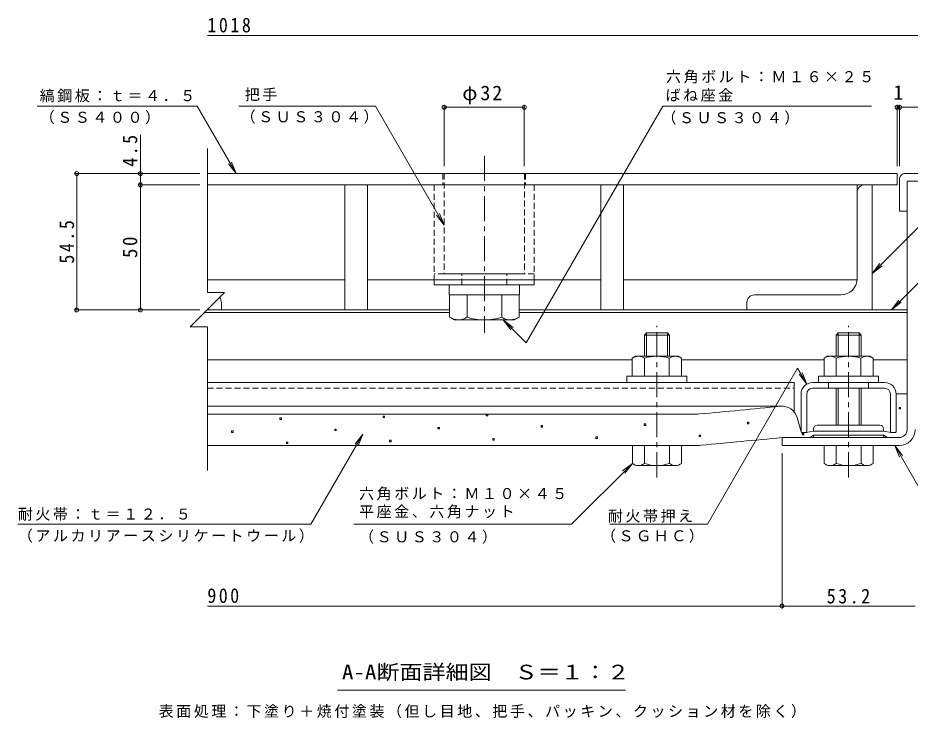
# Model space of a CAD drawing. Units: millimetres on the paper, enlarged 10 times, with parts at other scales. Extents: x -2342 to 2730, y -1962 to 1919.
# Drawn here: x -2342 to -559, y -1628 to -229 of the extents above; entities that cross this region are included whole.
import ezdxf
from ezdxf.enums import TextEntityAlignment as Align

# ---------------------------------------------------------------- set-up
doc = ezdxf.new("R2010")
doc.units = ezdxf.units.MM
doc.header["$LTSCALE"] = 10
doc.header["$PDMODE"] = 32
doc.header["$PDSIZE"] = 8
doc.linetypes.add('CHAIN1', pattern=[8, 5, -1, 1, -1])
doc.linetypes.add('DASHED1', pattern=[1.8, 1.2, -0.6])
for name, color, linetype, lineweight in [('D-2', 7, 'Continuous', 9), ('D-3', 5, 'Continuous', 5), ('D-4', 4, 'Continuous', 9), ('D-5', 7, 'Continuous', 9), ('D-6', 6, 'Continuous', 9), ('D-7', 5, 'Continuous', 5), ('D-8', 5, 'Continuous', 5), ('D-9', 134, 'Continuous', 5), ('D-B', 2, 'Continuous', 9), ('D-C', 5, 'Continuous', 9), ('D-F', 7, 'Continuous', 9)]:
    doc.layers.add(name, color=color, linetype=linetype, lineweight=lineweight)
doc.styles.add('ＭＳ ゴシック', font='')
doc.styles.get('ＭＳ ゴシック').set_extended_font_data('MS Gothic')

msp = doc.modelspace()

# ---------------------------------------------------------------- linework, layer by layer
at = {"layer": 'D-2'}
for p, q in [((-520.42, -264.19), (-1963.57, -264.19)), ((-2303.86, -405.2), (-1984.05, -405.2)), ((-1905.83, -539.95), (-1984.05, -405.2)), ((-1627.58, -405.2), (-1900.84, -405.2)), ((-1490.42, -524.95), (-1490.42, -402.33)), ((-1490.42, -407.33), (-1330.42, -407.33)), ((-1330.42, -524.95), (-1330.42, -402.33)), ((-1326.79, -878.23), (-1053.69, -405.2)), ((-636.7, -405.2), (-1053.69, -405.2)), ((-585.42, -524.95), (-585.42, -402.32)), ((-585.42, -407.32), (-580.42, -407.32)), ((-580.42, -524.95), (-580.42, -402.32)), ((-580.42, -407.32), (-456.07, -407.32)), ((-370.81, -474.68), (-635.42, -739.29)), ((-1905.83, -539.95), (-1915.45, -516.87)), ((-1905.83, -539.95), (-1921.1, -520.15)), ((-1490.42, -642.77), (-1499.99, -619.67)), ((-456.01, -671.44), (-597.02, -812.44)), ((-635.42, -739.29), (-620.2, -719.46)), ((-635.42, -739.29), (-615.59, -724.07)), ((-597.02, -812.44), (-581.8, -792.61)), ((-597.02, -812.44), (-577.19, -797.22)), ((-1372.57, -832.45), (-1357.35, -852.28))]:
    msp.add_line(p, q, dxfattribs=at)
at = {"layer": 'D-2', "color": 3}
for p, q in [((-585.42, -539.95), (-1963.57, -539.95)), ((-585.42, -539.95), (-585.42, -562.45)), ((-1963.57, -562.45), (-585.42, -562.45))]:
    msp.add_line(p, q, dxfattribs=at)
at = {"layer": 'D-2', "color": 3, "linetype": 'DASHED1'}
for p, q in [((-1492.92, -539.95), (-1492.92, -562.45)), ((-1327.92, -539.95), (-1327.92, -562.45))]:
    msp.add_line(p, q, dxfattribs=at)
at = {"layer": 'D-2'}
for points in [[(-1627.58, -405.2), (-1490.42, -642.77), (-1505.64, -622.93)], [(-1326.79, -878.23), (-1372.57, -832.45), (-1352.74, -847.67)]]:
    msp.add_lwpolyline(points, dxfattribs=at)
for p in [(-1490.42, -407.33), (-1330.42, -407.33), (-585.42, -407.32), (-580.42, -407.32)]:
    msp.add_point(p, dxfattribs=at)
at = {"layer": 'D-3', "color": 4, "lineweight": 9}
for p, q in [((-580.42, -549.95), (-580.42, -614.95)), ((-570.42, -539.95), (-520.42, -539.95)), ((-565.42, -554.95), (-565.42, -614.95)), ((-580.42, -614.95), (-565.42, -614.95))]:
    msp.add_line(p, q, dxfattribs=at)
at = {"layer": 'D-3', "color": 134}
for p, q in [((-565.42, -1051.45), (-565.42, -554.95)), ((-549.42, -554.95), (-565.42, -554.95)), ((-815.42, -1083.45), (-815.42, -1067.45)), ((-815.42, -1067.45), (-581.42, -1067.45)), ((-815.42, -1083.45), (-581.42, -1083.45))]:
    msp.add_line(p, q, dxfattribs=at)
at = {"layer": 'D-3', "color": 6, "lineweight": 9}
for p, q in [((-1969.32, -817.45), (-1479.45, -817.45)), ((-1340.89, -817.45), (-565.42, -817.45)), ((-1963.57, -912.45), (-1114.5, -912.45)), ((-1016.35, -912.45), (-731.5, -912.45)), ((-633.35, -912.45), (-565.42, -912.45))]:
    msp.add_line(p, q, dxfattribs=at)
at = {"layer": 'D-3', "linetype": 'CHAIN1'}
for p, q in [((-1065.42, -1146.94), (-1065.42, -844.5)), ((-682.42, -1146.94), (-682.42, -844.5))]:
    msp.add_line(p, q, dxfattribs=at)
at = {"layer": 'D-3'}
for p, q in [((-1086.36, -858.45), (-1090.42, -862.51)), ((-1090.42, -862.51), (-1040.42, -862.51)), ((-1090.42, -862.51), (-1090.42, -904.95)), ((-1086.36, -858.45), (-1044.48, -858.45)), ((-1086.36, -904.95), (-1086.36, -858.45)), ((-1044.48, -858.45), (-1040.42, -862.51)), ((-1044.48, -904.95), (-1044.48, -858.45)), ((-1040.42, -904.95), (-1040.42, -862.51)), ((-703.36, -858.45), (-707.42, -862.51)), ((-657.42, -862.51), (-707.42, -862.51)), ((-707.42, -904.95), (-707.42, -862.51)), ((-661.48, -858.45), (-703.36, -858.45)), ((-703.36, -904.95), (-703.36, -858.45)), ((-661.48, -858.45), (-657.42, -862.51)), ((-661.48, -904.95), (-661.48, -858.45)), ((-657.42, -862.51), (-657.42, -904.95)), ((-707.42, -1042.45), (-707.42, -968.95)), ((-703.36, -1042.45), (-703.36, -968.95)), ((-661.48, -1042.45), (-661.48, -968.95)), ((-657.42, -968.95), (-657.42, -1042.45)), ((-1114.42, -1083.45), (-1016.42, -1083.45)), ((-1114.42, -1118.97), (-1114.42, -1083.45)), ((-1090.42, -1118.97), (-1090.42, -1083.45)), ((-1040.42, -1118.97), (-1040.42, -1083.45)), ((-1016.42, -1118.97), (-1016.42, -1083.45)), ((-731.42, -1118.97), (-731.42, -1083.45)), ((-633.42, -1083.45), (-731.42, -1083.45)), ((-707.42, -1118.97), (-707.42, -1083.45)), ((-657.42, -1118.97), (-657.42, -1083.45)), ((-633.42, -1118.97), (-633.42, -1083.45)), ((-1028.42, -1123.45), (-1102.42, -1123.45)), ((-645.42, -1123.45), (-719.42, -1123.45))]:
    msp.add_line(p, q, dxfattribs=at)
at = {"layer": 'D-3', "color": 4, "lineweight": 9}
msp.add_lwpolyline([(-520.42, -539.95), (-520.42, -554.95), (-565.42, -554.95)], dxfattribs=at)
msp.add_arc((-570.42, -549.95), 10, 90, 180, dxfattribs=at)
at = {"layer": 'D-3', "color": 134}
for radius in [16, 32]:
    msp.add_arc((-581.42, -1051.45), radius, 270, 0, dxfattribs=at)
at = {"layer": 'D-3'}
for centre, radius, start, end in [((-1102.42, -1105.12), 18.33, 229.1022, 310.89809), ((-1065.42, -1051.37), 72.08, 249.70546, 290.29454), ((-1028.42, -1105.12), 18.33, 229.10191, 310.8978), ((-719.42, -1105.12), 18.33, 229.1022, 310.89809), ((-682.42, -1051.37), 72.08, 249.70546, 290.29454), ((-645.42, -1105.12), 18.33, 229.10191, 310.8978)]:
    msp.add_arc(centre, radius, start, end, dxfattribs=at)
at = {"layer": 'D-4'}
for p, q in [((-587.42, -980.1), (-565.42, -980.1)), ((-587.42, -1056.2), (-587.42, -980.45)), ((-565.42, -1051.45), (-565.42, -980.1)), ((-815.48, -1004.8), (-1963.57, -1004.8)), ((-1963.57, -1020.95), (-993.76, -1020.95)), ((-777.42, -1056.2), (-785.37, -1027.66)), ((-815.42, -1067.45), (-759.9, -1067.45)), ((-776.17, -1057.45), (-777.42, -1056.2)), ((-767.17, -1057.45), (-776.17, -1057.45)), ((-752.42, -1054.95), (-767.17, -1057.45)), ((-752.42, -1062.45), (-759.9, -1067.45)), ((-612.42, -1054.95), (-752.42, -1054.95)), ((-752.42, -1062.45), (-612.42, -1062.45)), ((-612.42, -1062.45), (-604.94, -1067.45)), ((-581.42, -1067.45), (-604.94, -1067.45)), ((-990.9, -1083.45), (-1963.57, -1083.45))]:
    msp.add_line(p, q, dxfattribs=at)
at = {"layer": 'D-4', "color": 134, "lineweight": 5}
for p, q in [((-752.42, -1049.95), (-752.42, -1054.95)), ((-619.92, -1042.45), (-744.92, -1042.45)), ((-612.42, -1049.95), (-612.42, -1054.95)), ((-752.42, -1054.95), (-612.42, -1054.95)), ((-752.42, -1062.45), (-612.42, -1062.45)), ((-752.42, -1064.95), (-752.42, -1062.45)), ((-614.92, -1067.45), (-749.92, -1067.45)), ((-612.42, -1064.95), (-612.42, -1062.45))]:
    msp.add_line(p, q, dxfattribs=at)
at = {"layer": 'D-4', "color": 2}
for points in [[(-581.68, -1010.34), (-581.68, -1007.34), (-578.68, -1007.34), (-578.68, -1010.34)], [(-1818.44, -1031.15), (-1818.44, -1028.15), (-1815.44, -1028.15), (-1815.44, -1031.15)], [(-1612.31, -1027.68), (-1612.31, -1024.68), (-1609.31, -1024.68), (-1609.31, -1027.68)], [(-1406.19, -1024.21), (-1406.19, -1021.21), (-1403.19, -1021.21), (-1403.19, -1024.21)], [(-1708.91, -1053.56), (-1708.91, -1050.56), (-1705.91, -1050.56), (-1705.91, -1053.56)], [(-1502.78, -1050.09), (-1502.78, -1047.09), (-1499.78, -1047.09), (-1499.78, -1050.09)], [(-1296.65, -1046.63), (-1296.65, -1043.63), (-1293.65, -1043.63), (-1293.65, -1046.63)], [(-1090.53, -1043.16), (-1090.53, -1040.16), (-1087.53, -1040.16), (-1087.53, -1043.16)], [(-884.4, -1039.69), (-884.4, -1036.69), (-881.4, -1036.69), (-881.4, -1039.69)], [(-1915.03, -1057.03), (-1915.03, -1054.03), (-1912.03, -1054.03), (-1912.03, -1057.03)], [(-1393.25, -1072.51), (-1393.25, -1069.51), (-1390.25, -1069.51), (-1390.25, -1072.51)], [(-1187.12, -1069.04), (-1187.12, -1066.04), (-1184.12, -1066.04), (-1184.12, -1069.04)], [(-980.99, -1065.57), (-980.99, -1062.57), (-977.99, -1062.57), (-977.99, -1065.57)], [(-774.87, -1062.11), (-774.87, -1059.11), (-771.87, -1059.11), (-771.87, -1062.11)], [(-1805.5, -1079.44), (-1805.5, -1076.44), (-1802.5, -1076.44), (-1802.5, -1079.44)], [(-1599.37, -1075.98), (-1599.37, -1072.98), (-1596.37, -1072.98), (-1596.37, -1075.98)]]:
    msp.add_lwpolyline(points, close=True, dxfattribs=at)
at = {"layer": 'D-4'}
msp.add_lwpolyline([(-612.42, -1054.95), (-597.67, -1057.45), (-588.67, -1057.45), (-587.42, -1056.2)], dxfattribs=at)
for centre, radius, start, end in [((-3315.42, 24381.51), 25508.96, 275.2529, 275.61726), ((-815.48, -1036.05), 31.25, 15.57156, 95.61726), ((-993.76, -870.95), 150, 270, 275.2529), ((-581.42, -1051.45), 16, 270, 0), ((-3315.42, 24381.51), 25571.46, 275.24643, 275.6105), ((-990.9, -933.45), 150, 270, 275.24643)]:
    msp.add_arc(centre, radius, start, end, dxfattribs=at)
at = {"layer": 'D-4', "color": 134, "lineweight": 5}
for centre, radius, start, end in [((-744.92, -1049.95), 7.5, 90, 180), ((-619.92, -1049.95), 7.5, 0, 90), ((-749.92, -1064.95), 2.5, 180, 270), ((-614.92, -1064.95), 2.5, 270, 0)]:
    msp.add_arc(centre, radius, start, end, dxfattribs=at)
at = {"layer": 'D-5'}
for p, q in [((-964.55, -1240.83), (-784.32, -928.66)), ((-765.92, -960.53), (-784.32, -928.66)), ((-765.92, -960.53), (-781.14, -940.7)), ((-765.92, -960.53), (-775.49, -937.43)), ((-1756.96, -1240.83), (-1652.87, -1060.55)), ((-1652.87, -1060.55), (-1668.09, -1080.38)), ((-1652.87, -1060.55), (-1662.44, -1083.65)), ((-590.25, -1083.45), (-580.68, -1106.54)), ((-1236.28, -1240.83), (-1114.42, -1118.97)), ((-1114.42, -1118.97), (-1134.26, -1134.19)), ((-1114.42, -1118.97), (-1129.64, -1138.81)), ((-1670.63, -1240.83), (-1236.28, -1240.83)), ((-1159.7, -1240.83), (-964.55, -1240.83)), ((-1128.33, -1572.02), (-1703.33, -1572.02))]:
    msp.add_line(p, q, dxfattribs=at)
msp.add_lwpolyline([(-425.44, -1368.9), (-590.25, -1083.45), (-575.03, -1103.28)], dxfattribs=at)
at = {"layer": 'D-6'}
for p, q in [((-1479.45, -812.45), (-1963.57, -812.45)), ((-565.42, -812.45), (-1340.89, -812.45))]:
    msp.add_line(p, q, dxfattribs=at)
at = {"layer": 'D-7', "linetype": 'DASHED1'}
for p, q in [((-1510.42, -562.45), (-1510.42, -752.45)), ((-1310.42, -562.45), (-1310.42, -752.45)), ((-1310.42, -739.95), (-1510.42, -739.95)), ((-1455.42, -762.45), (-1455.42, -739.95)), ((-1365.42, -762.45), (-1365.42, -739.95))]:
    msp.add_line(p, q, dxfattribs=at)
at = {"layer": 'D-7'}
for p, q in [((-1510.42, -752.45), (-1510.42, -762.45)), ((-1310.42, -762.45), (-1510.42, -762.45)), ((-1310.42, -752.45), (-1310.42, -762.45))]:
    msp.add_line(p, q, dxfattribs=at)
at = {"layer": 'D-7', "color": 134}
for p, q in [((-1125.42, -944.95), (-1125.42, -957.45)), ((-1005.42, -944.95), (-1125.42, -944.95)), ((-742.42, -944.95), (-742.42, -957.45)), ((-622.42, -944.95), (-742.42, -944.95))]:
    msp.add_line(p, q, dxfattribs=at)
for points in [[(-1005.42, -944.95), (-1005.42, -957.45), (-1125.42, -957.45)], [(-622.42, -944.95), (-622.42, -957.45), (-742.42, -957.45)]]:
    msp.add_lwpolyline(points, dxfattribs=at)
at = {"layer": 'D-8'}
for p, q in [((-1963.57, -562.45), (-635.42, -562.45)), ((-635.42, -562.45), (-635.42, -812.45)), ((-1479.45, -812.45), (-1963.57, -812.45)), ((-635.42, -812.45), (-1340.89, -812.45))]:
    msp.add_line(p, q, dxfattribs=at)
at = {"layer": 'D-9'}
for p, q in [((-635.42, -562.45), (-650.42, -562.45)), ((-635.42, -812.45), (-635.42, -562.45)), ((-665.42, -577.45), (-665.42, -749.95)), ((-697.92, -782.45), (-870.42, -782.45)), ((-1935.42, -797.45), (-1935.42, -812.45)), ((-885.42, -797.45), (-885.42, -812.45)), ((-1935.42, -812.45), (-1964.32, -812.45)), ((-885.42, -812.45), (-635.42, -812.45))]:
    msp.add_line(p, q, dxfattribs=at)
for centre, radius, start, end in [((-650.42, -577.45), 15, 90, 180), ((-697.92, -749.95), 32.5, 270, 0), ((-870.42, -797.45), 15, 90, 180), ((-1950.42, -797.45), 15, 0, 42.01557)]:
    msp.add_arc(centre, radius, start, end, dxfattribs=at)
at = {"layer": 'D-B', "color": 4}
for p, q in [((-1963.57, -562.45), (-1688.76, -562.45)), ((-1688.76, -752.45), (-1688.76, -562.45)), ((-1643.76, -562.45), (-1643.76, -752.45)), ((-1643.76, -562.45), (-1177.09, -562.45)), ((-1177.09, -752.45), (-1177.09, -562.45)), ((-1132.09, -562.45), (-1132.09, -752.45)), ((-665.42, -562.45), (-1132.09, -562.45)), ((-665.42, -752.45), (-665.42, -562.45)), ((-1963.57, -752.45), (-1688.76, -752.45)), ((-1643.76, -752.45), (-1177.09, -752.45)), ((-1132.09, -752.45), (-665.42, -752.45))]:
    msp.add_line(p, q, dxfattribs=at)
at = {"layer": 'D-B'}
for p, q in [((-1107.92, -904.95), (-1022.92, -904.95)), ((-1089.96, -908.74), (-1089.96, -944.95)), ((-1040.88, -908.74), (-1040.88, -944.95)), ((-1016.35, -908.74), (-1022.92, -904.95)), ((-1016.35, -908.74), (-1016.35, -944.95)), ((-724.92, -904.95), (-639.92, -904.95)), ((-706.96, -908.74), (-706.96, -944.95)), ((-657.88, -908.74), (-657.88, -944.95)), ((-633.35, -908.74), (-639.92, -904.95)), ((-633.35, -908.74), (-633.35, -944.95))]:
    msp.add_line(p, q, dxfattribs=at)
at = {"layer": 'D-B', "color": 7}
for p, q in [((-1963.57, -957.45), (-791.48, -957.45)), ((-791.48, -1016.03), (-791.48, -957.45)), ((-754.42, -957.45), (-610.42, -957.45)), ((-777.42, -1056.2), (-777.42, -980.45)), ((-765.92, -1056.2), (-765.92, -980.45)), ((-610.42, -968.95), (-754.42, -968.95)), ((-598.92, -1056.2), (-598.92, -980.45)), ((-587.42, -1056.2), (-587.42, -980.45)), ((-776.17, -1057.45), (-777.42, -1056.2)), ((-767.17, -1057.45), (-776.17, -1057.45)), ((-767.17, -1057.45), (-765.92, -1056.2)), ((-597.67, -1057.45), (-598.92, -1056.2)), ((-588.67, -1057.45), (-597.67, -1057.45)), ((-588.67, -1057.45), (-587.42, -1056.2))]:
    msp.add_line(p, q, dxfattribs=at)
at = {"layer": 'D-B', "color": 7, "linetype": 'DASHED1'}
for p, q in [((-722.42, -968.95), (-722.42, -957.45)), ((-642.42, -968.95), (-642.42, -957.45)), ((-1963.57, -968.95), (-791.48, -968.95))]:
    msp.add_line(p, q, dxfattribs=at)
at = {"layer": 'D-B'}
for points in [[(-1107.92, -904.95), (-1114.5, -908.74), (-1114.5, -944.95), (-1016.35, -944.95)], [(-724.92, -904.95), (-731.5, -908.74), (-731.5, -944.95), (-633.35, -944.95)]]:
    msp.add_lwpolyline(points, dxfattribs=at)
for centre, radius, start, end in [((-1100.01, -933.83), 28.97, 94.3844, 120.00002), ((-1102.99, -929.15), 24.21, 57.42751, 88.18785), ((-1065.42, -986.15), 81.2, 72.4119, 107.58812), ((-1027.85, -929.15), 24.21, 91.81216, 122.57251), ((-1030.83, -933.83), 28.97, 60, 85.61562), ((-717.01, -933.83), 28.97, 94.3844, 120.00002), ((-719.99, -929.15), 24.21, 57.42751, 88.18785), ((-682.42, -986.15), 81.2, 72.4119, 107.58812), ((-644.85, -929.15), 24.21, 91.81216, 122.57251), ((-647.83, -933.83), 28.97, 60, 85.61562)]:
    msp.add_arc(centre, radius, start, end, dxfattribs=at)
at = {"layer": 'D-B', "color": 7}
for centre, radius, start, end in [((-754.42, -980.45), 23, 90, 180), ((-610.42, -980.45), 23, 0, 90), ((-754.42, -980.45), 11.5, 90, 180), ((-610.42, -980.45), 11.5, 0, 90)]:
    msp.add_arc(centre, radius, start, end, dxfattribs=at)
at = {"layer": 'D-C', "color": 2, "linetype": 'CHAIN1'}
msp.add_line((-1410.17, -504.77), (-1410.17, -858.08), dxfattribs=at)
at = {"layer": 'D-C', "color": 2, "linetype": 'DASHED1'}
for p, q in [((-1490.17, -539.95), (-1490.17, -739.95)), ((-1330.17, -539.95), (-1490.17, -539.95)), ((-1330.17, -539.95), (-1330.17, -739.95)), ((-1490.17, -739.95), (-1330.17, -739.95))]:
    msp.add_line(p, q, dxfattribs=at)
at = {"layer": 'D-C', "color": 2}
for p, q in [((-1688.76, -562.45), (-1688.76, -812.45)), ((-1643.76, -562.45), (-1688.76, -562.45)), ((-1177.09, -562.45), (-1177.09, -812.45)), ((-1177.09, -812.45), (-1132.09, -812.45))]:
    msp.add_line(p, q, dxfattribs=at)
at = {"layer": 'D-C', "color": 134, "lineweight": 5}
for p, q in [((-1480.17, -762.45), (-1340.17, -762.45)), ((-1340.17, -762.45), (-1340.17, -782.45))]:
    msp.add_line(p, q, dxfattribs=at)
at = {"layer": 'D-C', "linetype": 'DASHED1', "lineweight": 5}
msp.add_line((-1340.89, -782.45), (-1479.45, -782.45), dxfattribs=at)
at = {"layer": 'D-C', "lineweight": 5}
for p, q in [((-1479.45, -782.45), (-1479.45, -827.09)), ((-1444.81, -827.09), (-1444.81, -782.45)), ((-1375.53, -827.09), (-1375.53, -782.45)), ((-1340.89, -827.09), (-1340.89, -782.45)), ((-1470.17, -832.45), (-1479.45, -827.09)), ((-1470.17, -832.45), (-1350.17, -832.45)), ((-1350.17, -832.45), (-1340.89, -827.09))]:
    msp.add_line(p, q, dxfattribs=at)
at = {"layer": 'D-C', "color": 2}
for points in [[(-1688.76, -812.45), (-1643.76, -812.45), (-1643.76, -562.45)], [(-1132.09, -812.45), (-1132.09, -562.45), (-1177.09, -562.45)]]:
    msp.add_lwpolyline(points, dxfattribs=at)
at = {"layer": 'D-C', "color": 134, "lineweight": 5}
msp.add_lwpolyline([(-1480.17, -762.45), (-1480.17, -782.45), (-1340.17, -782.45)], dxfattribs=at)
at = {"layer": 'D-C', "lineweight": 5}
for centre, radius, start, end in [((-1459.01, -791.67), 40.89, 240, 265.61574), ((-1463.22, -798.28), 34.18, 271.81354, 302.57069), ((-1410.17, -717.81), 114.64, 252.41203, 287.58795), ((-1357.13, -798.28), 34.18, 237.42929, 268.18645), ((-1361.34, -791.67), 40.89, 274.38425, 299.99998)]:
    msp.add_arc(centre, radius, start, end, dxfattribs=at)
at = {"layer": 'D-F'}
for p, q in [((-2097.22, -539.95), (-2097.22, -462.37)), ((-1963.57, -489.95), (-1963.57, -777.29)), ((-1978.57, -539.95), (-2227.45, -539.95)), ((-2224.45, -812.45), (-2224.45, -539.95)), ((-2097.22, -562.45), (-2097.22, -539.95)), ((-1978.57, -562.45), (-2102.22, -562.45)), ((-2097.22, -812.45), (-2097.22, -562.45)), ((-2227.45, -812.45), (-1978.57, -812.45)), ((-1963.57, -846.1), (-1997.98, -846.1)), ((-1963.57, -846.1), (-1963.57, -1133.45)), ((-815.43, -1098.45), (-815.43, -1409.34)), ((-2342.19, -1240.83), (-1756.96, -1240.83)), ((-815.43, -1404.34), (-1963.57, -1404.34)), ((-815.43, -1404.34), (-549.42, -1404.34))]:
    msp.add_line(p, q, dxfattribs=at)
msp.add_lwpolyline([(-1963.57, -777.29), (-1929.16, -777.29), (-1997.98, -846.1)], dxfattribs=at)
for p in [(-2224.45, -539.95), (-2097.22, -539.95), (-2097.22, -562.45), (-2224.45, -812.45), (-2097.22, -812.45), (-815.43, -1404.34)]:
    msp.add_point(p, dxfattribs=at)

# ---------------------------------------------------------------- texts
at = {"layer": 'D-2', "color": 2, "style": 'ＭＳ ゴシック'}
msp.add_text('1', height=29.33, dxfattribs=at).set_placement((-592.92, -401.32), align=Align.BOTTOM_LEFT)
at = {"layer": 'D-2', "color": 2, "char_height": 29.33, "attachment_point": 7, "style": 'ＭＳ ゴシック'}
for s, insert in [('\\T1.28;\\W0.9;1018', (-1963.57, -258.19)), ('\\T1.19;φ32', (-1454.17, -401.33))]:
    msp.add_mtext(s, dxfattribs=dict(at, insert=insert))
at = {"layer": 'D-2', "char_height": 21.99, "attachment_point": 7, "style": 'ＭＳ ゴシック'}
for s, insert in [('\\T1.17;六角ボルト：Ｍ１６×２５', (-1047.16, -359.84)), ('\\T1.17;縞鋼板：ｔ＝４．５', (-2298.53, -397.65)), ('\\T1.17;把手', (-1888.74, -395.36)), ('\\T1.17;ばね座金', (-1048.21, -396.57)), ('\\T1.17;（ＳＳ４００）', (-2298.53, -441.31)), ('\\T1.17;（ＳＵＳ３０４）', (-1897.15, -440.26)), ('\\T1.17;（ＳＵＳ３０４）', (-1056.47, -442.13))]:
    msp.add_mtext(s, dxfattribs=dict(at, insert=insert))
at = {"layer": 'D-5', "color": 2, "style": 'ＭＳ ゴシック', "width": 1.15}
msp.add_text('A-A断面詳細図\u3000Ｓ＝１：２', height=29.33, dxfattribs=at).set_placement((-1694.58, -1559.52), align=Align.BOTTOM_LEFT)
at = {"layer": 'D-5', "char_height": 21.99, "attachment_point": 7, "style": 'ＭＳ ゴシック'}
for s, insert in [('\\T1.17;六角ボルト：Ｍ１０×４５', (-1660.48, -1192.84)), ('\\T1.17;耐火帯：ｔ＝１２．５', (-2342.19, -1233.71)), ('\\T1.17;平座金、六角ナット', (-1660.48, -1228.81)), ('\\T1.17;耐火帯押え', (-1163.33, -1237.52)), ('\\T1.17;（アルカリアースシリケートウール）', (-2342.19, -1277.51)), ('\\T1.17;（ＳＵＳ３０４）', (-1660.48, -1279.64)), ('\\T1.17;（ＳＧＨＣ）', (-1177.17, -1277.66)), ('\\T1.17;表面処理：下塗り＋焼付塗装（但し目地、把手、パッキン、クッション材を除く）', (-2060.83, -1628.15))]:
    msp.add_mtext(s, dxfattribs=dict(at, insert=insert))
at = {"layer": 'D-F', "color": 2, "char_height": 29.33, "attachment_point": 7, "rotation": 90, "style": 'ＭＳ ゴシック'}
for s, insert in [('\\T1.27;\\W0.9;4.5', (-2103.22, -526.25)), ('\\T1.28;\\W0.9;54.5', (-2229.45, -719.95)), ('\\T1.27;\\W0.95;50', (-2103.22, -708.7))]:
    msp.add_mtext(s, dxfattribs=dict(at, insert=insert))
at = {"layer": 'D-F', "color": 2, "char_height": 29.33, "attachment_point": 7, "style": 'ＭＳ ゴシック'}
for s, insert in [('\\T1.27;\\W0.9;900', (-1963.57, -1398.34)), ('\\T1.28;\\W0.9;53.2', (-726.17, -1399.34))]:
    msp.add_mtext(s, dxfattribs=dict(at, insert=insert))

doc.saveas('drawing.dxf')
